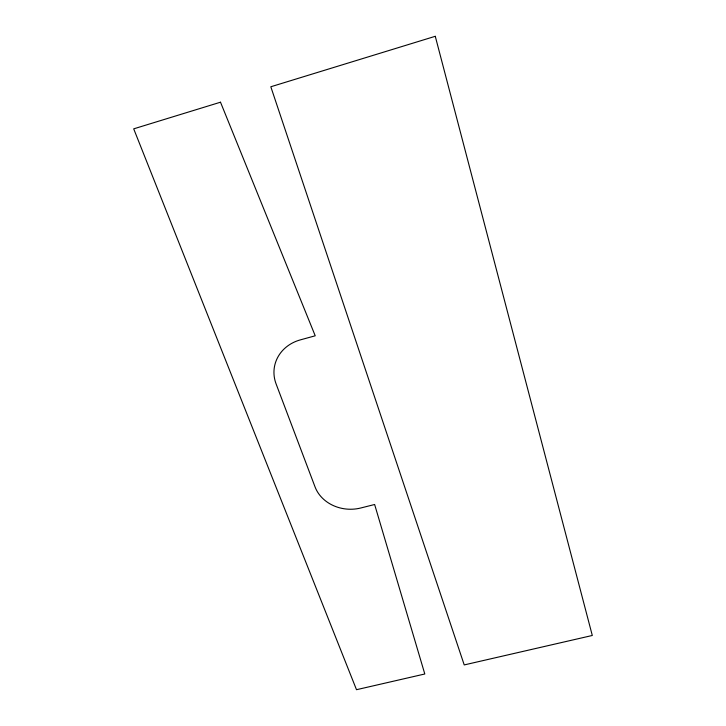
<?xml version="1.0" encoding="UTF-8"?>
<svg xmlns="http://www.w3.org/2000/svg" width="726" height="726" viewBox="0 0 726 726"><rect width="100%" height="100%" fill="white"/><g stroke="black" fill="none" stroke-linecap="round" stroke-linejoin="round"><path stroke-width="1.09" d="M220.504 102.203L133.702 128.847L356.502 689.7L424.801 673.991L374.634 504.497L360.768 507.991A36.763 31.744 3.1 0 1 315.048 486.919L276.08 383.873A38.714 34.948 9 0 1 300.319 339.886L315.22 335.793L220.504 102.203M435.273 36.3L270.816 86.766L464.223 664.925L592.298 635.477L435.273 36.3"/></g></svg>
